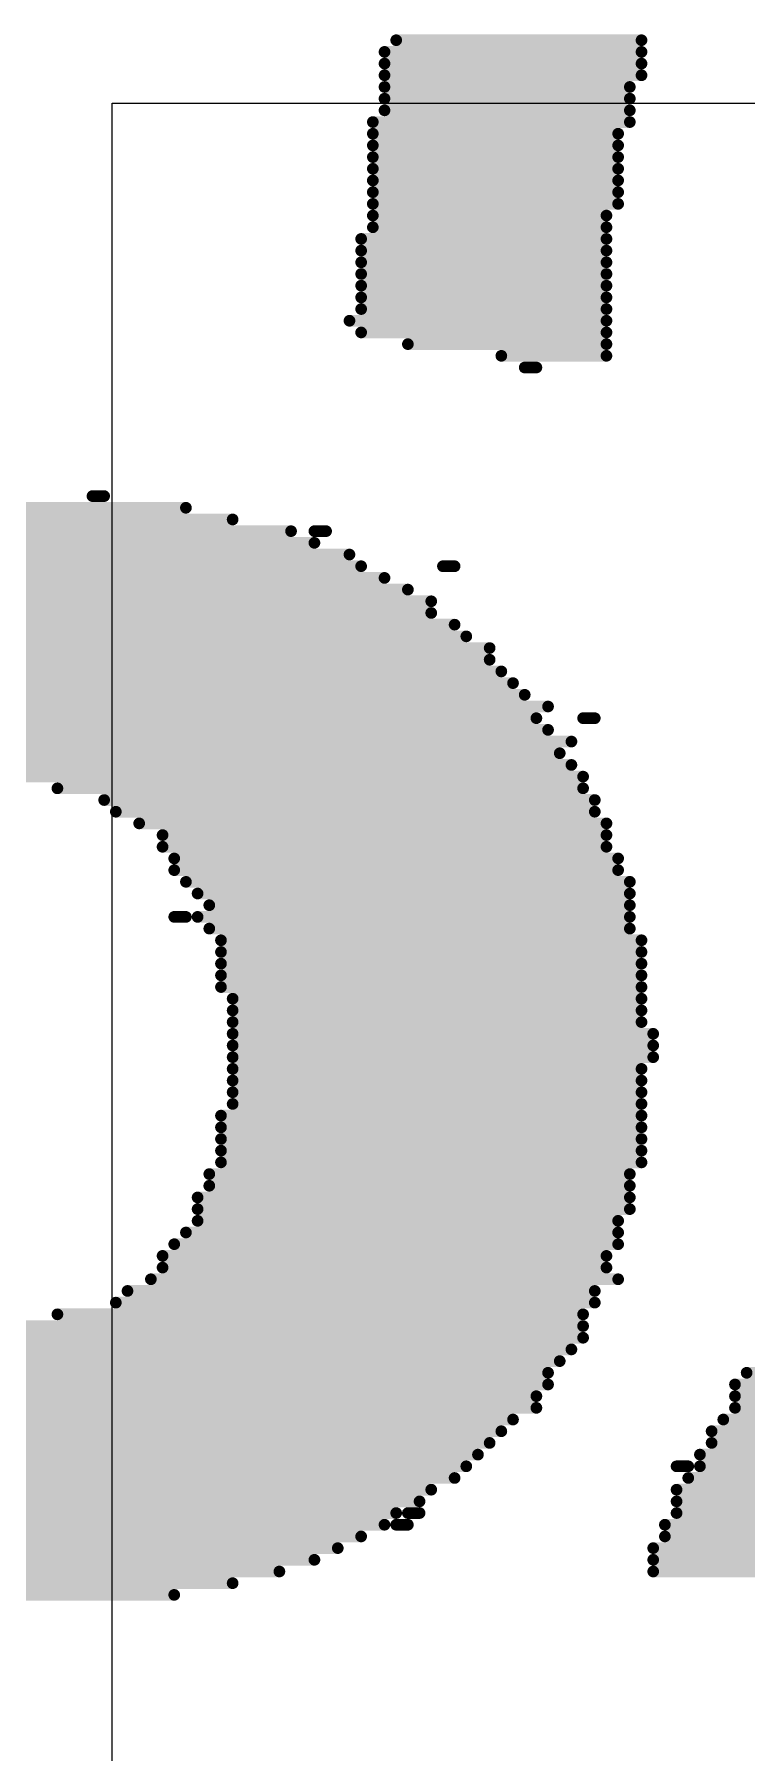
# Model space of a CAD drawing. Header units: inches. Extents: x -5 to 433, y -20 to 71.
# Drawn here: x 13.982 to 15.531, y 51.657 to 55.391 of the extents above; entities that cross this region are included whole.
import ezdxf

# ---------------------------------------------------------------- set-up
doc = ezdxf.new("R2010")
doc.units = ezdxf.units.IN
doc.layers.add('Bottom Overlay', color=54, linetype='Continuous')
doc.layers.add('Top Layer', color=1, linetype='Continuous')

msp = doc.modelspace()

# ---------------------------------------------------------------- linework, layer by layer
at = {"layer": 'Bottom Overlay'}
for points in [[(14.7688, 55.3784, 0.0254, 0.0254, 0), (15.3022, 55.3784, 0.0254, 0.0254, 0)], [(14.7434, 55.353, 0.0254, 0.0254, 0), (15.3022, 55.353, 0.0254, 0.0254, 0)], [(14.7434, 55.3276, 0.0254, 0.0254, 0), (15.3022, 55.3276, 0.0254, 0.0254, 0)], [(14.7434, 55.3022, 0.0254, 0.0254, 0), (15.3022, 55.3022, 0.0254, 0.0254, 0)], [(14.7434, 55.2768, 0.0254, 0.0254, 0), (15.2768, 55.2768, 0.0254, 0.0254, 0)], [(14.7434, 55.2514, 0.0254, 0.0254, 0), (15.2768, 55.2514, 0.0254, 0.0254, 0)], [(14.7434, 55.226, 0.0254, 0.0254, 0), (15.2768, 55.226, 0.0254, 0.0254, 0)], [(14.718, 55.2006, 0.0254, 0.0254, 0), (15.2768, 55.2006, 0.0254, 0.0254, 0)], [(14.718, 55.1752, 0.0254, 0.0254, 0), (15.2514, 55.1752, 0.0254, 0.0254, 0)], [(14.718, 55.1498, 0.0254, 0.0254, 0), (15.2514, 55.1498, 0.0254, 0.0254, 0)], [(14.718, 55.1244, 0.0254, 0.0254, 0), (15.2514, 55.1244, 0.0254, 0.0254, 0)], [(14.718, 55.099, 0.0254, 0.0254, 0), (15.2514, 55.099, 0.0254, 0.0254, 0)], [(14.718, 55.0736, 0.0254, 0.0254, 0), (15.2514, 55.0736, 0.0254, 0.0254, 0)], [(14.718, 55.0482, 0.0254, 0.0254, 0), (15.2514, 55.0482, 0.0254, 0.0254, 0)], [(14.718, 55.0228, 0.0254, 0.0254, 0), (15.2514, 55.0228, 0.0254, 0.0254, 0)], [(14.718, 54.9974, 0.0254, 0.0254, 0), (15.226, 54.9974, 0.0254, 0.0254, 0)], [(14.718, 54.972, 0.0254, 0.0254, 0), (15.226, 54.972, 0.0254, 0.0254, 0)], [(14.6926, 54.9466, 0.0254, 0.0254, 0), (15.226, 54.9466, 0.0254, 0.0254, 0)], [(14.6926, 54.9212, 0.0254, 0.0254, 0), (15.226, 54.9212, 0.0254, 0.0254, 0)], [(14.6926, 54.8958, 0.0254, 0.0254, 0), (15.226, 54.8958, 0.0254, 0.0254, 0)], [(14.6926, 54.8704, 0.0254, 0.0254, 0), (15.226, 54.8704, 0.0254, 0.0254, 0)], [(14.6926, 54.845, 0.0254, 0.0254, 0), (15.226, 54.845, 0.0254, 0.0254, 0)], [(14.6926, 54.8196, 0.0254, 0.0254, 0), (15.226, 54.8196, 0.0254, 0.0254, 0)], [(14.6672, 54.7688, 0.0254, 0.0254, 0), (15.226, 54.7688, 0.0254, 0.0254, 0)], [(14.6926, 54.7942, 0.0254, 0.0254, 0), (15.226, 54.7942, 0.0254, 0.0254, 0)], [(14.6926, 54.7434, 0.0254, 0.0254, 0), (15.226, 54.7434, 0.0254, 0.0254, 0)], [(14.7942, 54.718, 0.0254, 0.0254, 0), (15.226, 54.718, 0.0254, 0.0254, 0)], [(14.9974, 54.6926, 0.0254, 0.0254, 0), (15.226, 54.6926, 0.0254, 0.0254, 0)], [(15.0482, 54.6672, 0.0254, 0.0254, 0), (15.0736, 54.6672, 0.0254, 0.0254, 0)], [(14.1084, 54.3878, 0.0254, 0.0254, 0), (14.1338, 54.3878, 0.0254, 0.0254, 0)], [(13.6258, 54.3624, 0.0254, 0.0254, 0), (14.3116, 54.3624, 0.0254, 0.0254, 0)], [(13.5496, 54.337, 0.0254, 0.0254, 0), (14.4132, 54.337, 0.0254, 0.0254, 0)], [(13.3972, 54.2862, 0.0254, 0.0254, 0), (14.591, 54.2862, 0.0254, 0.0254, 0)], [(13.448, 54.3116, 0.0254, 0.0254, 0), (14.5402, 54.3116, 0.0254, 0.0254, 0)], [(14.591, 54.3116, 0.0254, 0.0254, 0), (14.6164, 54.3116, 0.0254, 0.0254, 0)], [(13.321, 54.2608, 0.0254, 0.0254, 0), (14.6672, 54.2608, 0.0254, 0.0254, 0)], [(13.2194, 54.21, 0.0254, 0.0254, 0), (14.7434, 54.21, 0.0254, 0.0254, 0)], [(13.2448, 54.2354, 0.0254, 0.0254, 0), (14.6926, 54.2354, 0.0254, 0.0254, 0)], [(14.8704, 54.2354, 0.0254, 0.0254, 0), (14.8958, 54.2354, 0.0254, 0.0254, 0)], [(13.194, 54.1846, 0.0254, 0.0254, 0), (14.7942, 54.1846, 0.0254, 0.0254, 0)], [(13.1178, 54.1592, 0.0254, 0.0254, 0), (14.845, 54.1592, 0.0254, 0.0254, 0)], [(13.1178, 54.1338, 0.0254, 0.0254, 0), (14.845, 54.1338, 0.0254, 0.0254, 0)], [(13.067, 54.1084, 0.0254, 0.0254, 0), (14.8958, 54.1084, 0.0254, 0.0254, 0)], [(13.0162, 54.0576, 0.0254, 0.0254, 0), (14.972, 54.0576, 0.0254, 0.0254, 0)], [(13.0416, 54.083, 0.0254, 0.0254, 0), (14.9212, 54.083, 0.0254, 0.0254, 0)], [(12.9908, 54.0322, 0.0254, 0.0254, 0), (14.972, 54.0322, 0.0254, 0.0254, 0)], [(12.94, 54.0068, 0.0254, 0.0254, 0), (14.9974, 54.0068, 0.0254, 0.0254, 0)], [(12.94, 53.9814, 0.0254, 0.0254, 0), (15.0228, 53.9814, 0.0254, 0.0254, 0)], [(12.9146, 53.956, 0.0254, 0.0254, 0), (15.0482, 53.956, 0.0254, 0.0254, 0)], [(12.8638, 53.9052, 0.0254, 0.0254, 0), (15.0736, 53.9052, 0.0254, 0.0254, 0)], [(12.8892, 53.9306, 0.0254, 0.0254, 0), (15.099, 53.9306, 0.0254, 0.0254, 0)], [(15.1752, 53.9052, 0.0254, 0.0254, 0), (15.2006, 53.9052, 0.0254, 0.0254, 0)], [(12.8384, 53.8798, 0.0254, 0.0254, 0), (15.099, 53.8798, 0.0254, 0.0254, 0)], [(12.8384, 53.8544, 0.0254, 0.0254, 0), (15.1498, 53.8544, 0.0254, 0.0254, 0)], [(12.8384, 53.829, 0.0254, 0.0254, 0), (15.1244, 53.829, 0.0254, 0.0254, 0)], [(12.813, 53.8036, 0.0254, 0.0254, 0), (15.1498, 53.8036, 0.0254, 0.0254, 0)], [(12.813, 53.7782, 0.0254, 0.0254, 0), (15.1752, 53.7782, 0.0254, 0.0254, 0)], [(14.0322, 53.7528, 0.0254, 0.0254, 0), (15.1752, 53.7528, 0.0254, 0.0254, 0)], [(14.1338, 53.7274, 0.0254, 0.0254, 0), (15.2006, 53.7274, 0.0254, 0.0254, 0)], [(14.1592, 53.702, 0.0254, 0.0254, 0), (15.2006, 53.702, 0.0254, 0.0254, 0)], [(14.21, 53.6766, 0.0254, 0.0254, 0), (15.226, 53.6766, 0.0254, 0.0254, 0)], [(14.2608, 53.6512, 0.0254, 0.0254, 0), (15.226, 53.6512, 0.0254, 0.0254, 0)], [(14.2608, 53.6258, 0.0254, 0.0254, 0), (15.226, 53.6258, 0.0254, 0.0254, 0)], [(14.2862, 53.6004, 0.0254, 0.0254, 0), (15.2514, 53.6004, 0.0254, 0.0254, 0)], [(14.2862, 53.575, 0.0254, 0.0254, 0), (15.2514, 53.575, 0.0254, 0.0254, 0)], [(14.3116, 53.5496, 0.0254, 0.0254, 0), (15.2768, 53.5496, 0.0254, 0.0254, 0)], [(14.337, 53.5242, 0.0254, 0.0254, 0), (15.2768, 53.5242, 0.0254, 0.0254, 0)], [(14.3624, 53.4988, 0.0254, 0.0254, 0), (15.2768, 53.4988, 0.0254, 0.0254, 0)], [(14.2862, 53.4734, 0.0254, 0.0254, 0), (14.3116, 53.4734, 0.0254, 0.0254, 0)], [(14.337, 53.4734, 0.0254, 0.0254, 0), (15.2768, 53.4734, 0.0254, 0.0254, 0)], [(14.3624, 53.448, 0.0254, 0.0254, 0), (15.2768, 53.448, 0.0254, 0.0254, 0)], [(14.3878, 53.4226, 0.0254, 0.0254, 0), (15.3022, 53.4226, 0.0254, 0.0254, 0)], [(14.3878, 53.3972, 0.0254, 0.0254, 0), (15.3022, 53.3972, 0.0254, 0.0254, 0)], [(14.3878, 53.3718, 0.0254, 0.0254, 0), (15.3022, 53.3718, 0.0254, 0.0254, 0)], [(14.3878, 53.3464, 0.0254, 0.0254, 0), (15.3022, 53.3464, 0.0254, 0.0254, 0)], [(14.3878, 53.321, 0.0254, 0.0254, 0), (15.3022, 53.321, 0.0254, 0.0254, 0)], [(14.4132, 53.2956, 0.0254, 0.0254, 0), (15.3022, 53.2956, 0.0254, 0.0254, 0)], [(14.4132, 53.2702, 0.0254, 0.0254, 0), (15.3022, 53.2702, 0.0254, 0.0254, 0)], [(14.4132, 53.2448, 0.0254, 0.0254, 0), (15.3022, 53.2448, 0.0254, 0.0254, 0)], [(14.4132, 53.2194, 0.0254, 0.0254, 0), (15.3276, 53.2194, 0.0254, 0.0254, 0)], [(14.4132, 53.194, 0.0254, 0.0254, 0), (15.3276, 53.194, 0.0254, 0.0254, 0)], [(14.4132, 53.1686, 0.0254, 0.0254, 0), (15.3276, 53.1686, 0.0254, 0.0254, 0)], [(14.4132, 53.1432, 0.0254, 0.0254, 0), (15.3022, 53.1432, 0.0254, 0.0254, 0)], [(14.4132, 53.1178, 0.0254, 0.0254, 0), (15.3022, 53.1178, 0.0254, 0.0254, 0)], [(14.4132, 53.0924, 0.0254, 0.0254, 0), (15.3022, 53.0924, 0.0254, 0.0254, 0)], [(14.4132, 53.067, 0.0254, 0.0254, 0), (15.3022, 53.067, 0.0254, 0.0254, 0)], [(14.3878, 53.0416, 0.0254, 0.0254, 0), (15.3022, 53.0416, 0.0254, 0.0254, 0)], [(14.3878, 53.0162, 0.0254, 0.0254, 0), (15.3022, 53.0162, 0.0254, 0.0254, 0)], [(14.3878, 52.9908, 0.0254, 0.0254, 0), (15.3022, 52.9908, 0.0254, 0.0254, 0)], [(14.3878, 52.9654, 0.0254, 0.0254, 0), (15.3022, 52.9654, 0.0254, 0.0254, 0)], [(14.3878, 52.94, 0.0254, 0.0254, 0), (15.3022, 52.94, 0.0254, 0.0254, 0)], [(14.3624, 52.9146, 0.0254, 0.0254, 0), (15.2768, 52.9146, 0.0254, 0.0254, 0)], [(14.337, 52.8638, 0.0254, 0.0254, 0), (15.2768, 52.8638, 0.0254, 0.0254, 0)], [(14.3624, 52.8892, 0.0254, 0.0254, 0), (15.2768, 52.8892, 0.0254, 0.0254, 0)], [(14.337, 52.8384, 0.0254, 0.0254, 0), (15.2768, 52.8384, 0.0254, 0.0254, 0)], [(14.3116, 52.7876, 0.0254, 0.0254, 0), (15.2514, 52.7876, 0.0254, 0.0254, 0)], [(14.337, 52.813, 0.0254, 0.0254, 0), (15.2514, 52.813, 0.0254, 0.0254, 0)], [(14.2862, 52.7622, 0.0254, 0.0254, 0), (15.2514, 52.7622, 0.0254, 0.0254, 0)], [(14.2608, 52.7368, 0.0254, 0.0254, 0), (15.226, 52.7368, 0.0254, 0.0254, 0)], [(14.2608, 52.7114, 0.0254, 0.0254, 0), (15.226, 52.7114, 0.0254, 0.0254, 0)], [(14.2354, 52.686, 0.0254, 0.0254, 0), (15.2514, 52.686, 0.0254, 0.0254, 0)], [(14.1592, 52.6352, 0.0254, 0.0254, 0), (15.2006, 52.6352, 0.0254, 0.0254, 0)], [(14.1846, 52.6606, 0.0254, 0.0254, 0), (15.2006, 52.6606, 0.0254, 0.0254, 0)], [(14.0322, 52.6098, 0.0254, 0.0254, 0), (15.1752, 52.6098, 0.0254, 0.0254, 0)], [(12.813, 52.5844, 0.0254, 0.0254, 0), (15.1752, 52.5844, 0.0254, 0.0254, 0)], [(12.813, 52.559, 0.0254, 0.0254, 0), (15.1752, 52.559, 0.0254, 0.0254, 0)], [(12.8384, 52.5336, 0.0254, 0.0254, 0), (15.1498, 52.5336, 0.0254, 0.0254, 0)], [(12.8638, 52.5082, 0.0254, 0.0254, 0), (15.1244, 52.5082, 0.0254, 0.0254, 0)], [(12.8638, 52.4828, 0.0254, 0.0254, 0), (15.099, 52.4828, 0.0254, 0.0254, 0)], [(12.8638, 52.4574, 0.0254, 0.0254, 0), (15.099, 52.4574, 0.0254, 0.0254, 0)], [(15.5054, 52.4574, 0.0254, 0.0254, 0), (16.6738, 52.4574, 0.0254, 0.0254, 0)], [(15.5308, 52.4828, 0.0254, 0.0254, 0), (16.6738, 52.4828, 0.0254, 0.0254, 0)], [(12.9146, 52.432, 0.0254, 0.0254, 0), (15.0736, 52.432, 0.0254, 0.0254, 0)], [(15.5054, 52.432, 0.0254, 0.0254, 0), (16.6484, 52.432, 0.0254, 0.0254, 0)], [(12.9146, 52.4066, 0.0254, 0.0254, 0), (15.0736, 52.4066, 0.0254, 0.0254, 0)], [(12.94, 52.3812, 0.0254, 0.0254, 0), (15.0228, 52.3812, 0.0254, 0.0254, 0)], [(15.48, 52.3812, 0.0254, 0.0254, 0), (16.623, 52.3812, 0.0254, 0.0254, 0)], [(15.5054, 52.4066, 0.0254, 0.0254, 0), (16.6484, 52.4066, 0.0254, 0.0254, 0)], [(12.9654, 52.3558, 0.0254, 0.0254, 0), (14.9974, 52.3558, 0.0254, 0.0254, 0)], [(15.4546, 52.3558, 0.0254, 0.0254, 0), (16.623, 52.3558, 0.0254, 0.0254, 0)], [(13.0162, 52.3304, 0.0254, 0.0254, 0), (14.972, 52.3304, 0.0254, 0.0254, 0)], [(13.0416, 52.305, 0.0254, 0.0254, 0), (14.9466, 52.305, 0.0254, 0.0254, 0)], [(15.4292, 52.305, 0.0254, 0.0254, 0), (16.5976, 52.305, 0.0254, 0.0254, 0)], [(15.4546, 52.3304, 0.0254, 0.0254, 0), (16.5976, 52.3304, 0.0254, 0.0254, 0)], [(13.067, 52.2796, 0.0254, 0.0254, 0), (14.9212, 52.2796, 0.0254, 0.0254, 0)], [(15.3784, 52.2796, 0.0254, 0.0254, 0), (15.4038, 52.2796, 0.0254, 0.0254, 0)], [(15.4292, 52.2796, 0.0254, 0.0254, 0), (16.5722, 52.2796, 0.0254, 0.0254, 0)], [(13.0924, 52.2542, 0.0254, 0.0254, 0), (14.8958, 52.2542, 0.0254, 0.0254, 0)], [(13.1178, 52.2288, 0.0254, 0.0254, 0), (14.845, 52.2288, 0.0254, 0.0254, 0)], [(15.3784, 52.2288, 0.0254, 0.0254, 0), (16.5722, 52.2288, 0.0254, 0.0254, 0)], [(15.4038, 52.2542, 0.0254, 0.0254, 0), (16.5468, 52.2542, 0.0254, 0.0254, 0)], [(13.1432, 52.2034, 0.0254, 0.0254, 0), (14.8196, 52.2034, 0.0254, 0.0254, 0)], [(15.3784, 52.2034, 0.0254, 0.0254, 0), (16.5214, 52.2034, 0.0254, 0.0254, 0)], [(13.194, 52.178, 0.0254, 0.0254, 0), (14.7688, 52.178, 0.0254, 0.0254, 0)], [(13.2448, 52.1526, 0.0254, 0.0254, 0), (14.7434, 52.1526, 0.0254, 0.0254, 0)], [(14.7688, 52.1526, 0.0254, 0.0254, 0), (14.7942, 52.1526, 0.0254, 0.0254, 0)], [(14.7942, 52.178, 0.0254, 0.0254, 0), (14.8196, 52.178, 0.0254, 0.0254, 0)], [(15.353, 52.1526, 0.0254, 0.0254, 0), (16.496, 52.1526, 0.0254, 0.0254, 0)], [(15.3784, 52.178, 0.0254, 0.0254, 0), (16.5214, 52.178, 0.0254, 0.0254, 0)], [(13.2956, 52.1272, 0.0254, 0.0254, 0), (14.6926, 52.1272, 0.0254, 0.0254, 0)], [(15.353, 52.1272, 0.0254, 0.0254, 0), (16.5214, 52.1272, 0.0254, 0.0254, 0)], [(13.3464, 52.1018, 0.0254, 0.0254, 0), (14.6418, 52.1018, 0.0254, 0.0254, 0)], [(13.3972, 52.0764, 0.0254, 0.0254, 0), (14.591, 52.0764, 0.0254, 0.0254, 0)], [(15.3276, 52.1018, 0.0254, 0.0254, 0), (16.4706, 52.1018, 0.0254, 0.0254, 0)], [(15.3276, 52.0764, 0.0254, 0.0254, 0), (16.4706, 52.0764, 0.0254, 0.0254, 0)], [(13.4734, 52.051, 0.0254, 0.0254, 0), (14.5148, 52.051, 0.0254, 0.0254, 0)], [(15.3276, 52.051, 0.0254, 0.0254, 0), (16.4452, 52.051, 0.0254, 0.0254, 0)], [(13.5496, 52.0256, 0.0254, 0.0254, 0), (14.4132, 52.0256, 0.0254, 0.0254, 0)], [(13.6766, 52.0002, 0.0254, 0.0254, 0), (14.2862, 52.0002, 0.0254, 0.0254, 0)]]:
    msp.add_lwpolyline(points, format="xyseb", dxfattribs=at)
for points in [[(14.7625, 55.3784, 0.0127, 0.0127, 1), (14.7752, 55.3784, 0.0127, 0.0127, 1)], [(15.2959, 55.3784, 0.0127, 0.0127, 1), (15.3086, 55.3784, 0.0127, 0.0127, 1)], [(14.7371, 55.353, 0.0127, 0.0127, 1), (14.7498, 55.353, 0.0127, 0.0127, 1)], [(14.7371, 55.3276, 0.0127, 0.0127, 1), (14.7498, 55.3276, 0.0127, 0.0127, 1)], [(15.2959, 55.353, 0.0127, 0.0127, 1), (15.3086, 55.353, 0.0127, 0.0127, 1)], [(15.2959, 55.3276, 0.0127, 0.0127, 1), (15.3086, 55.3276, 0.0127, 0.0127, 1)], [(14.7371, 55.3022, 0.0127, 0.0127, 1), (14.7498, 55.3022, 0.0127, 0.0127, 1)], [(15.2959, 55.3022, 0.0127, 0.0127, 1), (15.3086, 55.3022, 0.0127, 0.0127, 1)], [(14.7371, 55.2768, 0.0127, 0.0127, 1), (14.7498, 55.2768, 0.0127, 0.0127, 1)], [(14.7371, 55.2514, 0.0127, 0.0127, 1), (14.7498, 55.2514, 0.0127, 0.0127, 1)], [(15.2705, 55.2768, 0.0127, 0.0127, 1), (15.2832, 55.2768, 0.0127, 0.0127, 1)], [(15.2705, 55.2514, 0.0127, 0.0127, 1), (15.2832, 55.2514, 0.0127, 0.0127, 1)], [(14.7371, 55.226, 0.0127, 0.0127, 1), (14.7498, 55.226, 0.0127, 0.0127, 1)], [(15.2705, 55.226, 0.0127, 0.0127, 1), (15.2832, 55.226, 0.0127, 0.0127, 1)], [(14.7117, 55.2006, 0.0127, 0.0127, 1), (14.7244, 55.2006, 0.0127, 0.0127, 1)], [(14.7117, 55.1752, 0.0127, 0.0127, 1), (14.7244, 55.1752, 0.0127, 0.0127, 1)], [(15.2451, 55.1752, 0.0127, 0.0127, 1), (15.2578, 55.1752, 0.0127, 0.0127, 1)], [(15.2705, 55.2006, 0.0127, 0.0127, 1), (15.2832, 55.2006, 0.0127, 0.0127, 1)], [(14.7117, 55.1498, 0.0127, 0.0127, 1), (14.7244, 55.1498, 0.0127, 0.0127, 1)], [(15.2451, 55.1498, 0.0127, 0.0127, 1), (15.2578, 55.1498, 0.0127, 0.0127, 1)], [(14.7117, 55.1244, 0.0127, 0.0127, 1), (14.7244, 55.1244, 0.0127, 0.0127, 1)], [(14.7117, 55.099, 0.0127, 0.0127, 1), (14.7244, 55.099, 0.0127, 0.0127, 1)], [(15.2451, 55.1244, 0.0127, 0.0127, 1), (15.2578, 55.1244, 0.0127, 0.0127, 1)], [(15.2451, 55.099, 0.0127, 0.0127, 1), (15.2578, 55.099, 0.0127, 0.0127, 1)], [(14.7117, 55.0736, 0.0127, 0.0127, 1), (14.7244, 55.0736, 0.0127, 0.0127, 1)], [(15.2451, 55.0736, 0.0127, 0.0127, 1), (15.2578, 55.0736, 0.0127, 0.0127, 1)], [(14.7117, 55.0482, 0.0127, 0.0127, 1), (14.7244, 55.0482, 0.0127, 0.0127, 1)], [(14.7117, 55.0228, 0.0127, 0.0127, 1), (14.7244, 55.0228, 0.0127, 0.0127, 1)], [(15.2451, 55.0482, 0.0127, 0.0127, 1), (15.2578, 55.0482, 0.0127, 0.0127, 1)], [(15.2451, 55.0228, 0.0127, 0.0127, 1), (15.2578, 55.0228, 0.0127, 0.0127, 1)], [(14.7117, 54.9974, 0.0127, 0.0127, 1), (14.7244, 54.9974, 0.0127, 0.0127, 1)], [(15.2197, 54.9974, 0.0127, 0.0127, 1), (15.2324, 54.9974, 0.0127, 0.0127, 1)], [(14.7117, 54.972, 0.0127, 0.0127, 1), (14.7244, 54.972, 0.0127, 0.0127, 1)], [(15.2197, 54.972, 0.0127, 0.0127, 1), (15.2324, 54.972, 0.0127, 0.0127, 1)], [(14.6863, 54.9466, 0.0127, 0.0127, 1), (14.699, 54.9466, 0.0127, 0.0127, 1)], [(14.6863, 54.9212, 0.0127, 0.0127, 1), (14.699, 54.9212, 0.0127, 0.0127, 1)], [(15.2197, 54.9466, 0.0127, 0.0127, 1), (15.2324, 54.9466, 0.0127, 0.0127, 1)], [(15.2197, 54.9212, 0.0127, 0.0127, 1), (15.2324, 54.9212, 0.0127, 0.0127, 1)], [(14.6863, 54.8958, 0.0127, 0.0127, 1), (14.699, 54.8958, 0.0127, 0.0127, 1)], [(15.2197, 54.8958, 0.0127, 0.0127, 1), (15.2324, 54.8958, 0.0127, 0.0127, 1)], [(14.6863, 54.8704, 0.0127, 0.0127, 1), (14.699, 54.8704, 0.0127, 0.0127, 1)], [(14.6863, 54.845, 0.0127, 0.0127, 1), (14.699, 54.845, 0.0127, 0.0127, 1)], [(15.2197, 54.8704, 0.0127, 0.0127, 1), (15.2324, 54.8704, 0.0127, 0.0127, 1)], [(15.2197, 54.845, 0.0127, 0.0127, 1), (15.2324, 54.845, 0.0127, 0.0127, 1)], [(14.6863, 54.8196, 0.0127, 0.0127, 1), (14.699, 54.8196, 0.0127, 0.0127, 1)], [(15.2197, 54.8196, 0.0127, 0.0127, 1), (15.2324, 54.8196, 0.0127, 0.0127, 1)], [(14.6609, 54.7688, 0.0127, 0.0127, 1), (14.6736, 54.7688, 0.0127, 0.0127, 1)], [(14.6863, 54.7942, 0.0127, 0.0127, 1), (14.699, 54.7942, 0.0127, 0.0127, 1)], [(15.2197, 54.7942, 0.0127, 0.0127, 1), (15.2324, 54.7942, 0.0127, 0.0127, 1)], [(15.2197, 54.7688, 0.0127, 0.0127, 1), (15.2324, 54.7688, 0.0127, 0.0127, 1)], [(14.6863, 54.7434, 0.0127, 0.0127, 1), (14.699, 54.7434, 0.0127, 0.0127, 1)], [(15.2197, 54.7434, 0.0127, 0.0127, 1), (15.2324, 54.7434, 0.0127, 0.0127, 1)], [(14.7879, 54.718, 0.0127, 0.0127, 1), (14.8006, 54.718, 0.0127, 0.0127, 1)], [(14.9911, 54.6926, 0.0127, 0.0127, 1), (15.0038, 54.6926, 0.0127, 0.0127, 1)], [(15.2197, 54.718, 0.0127, 0.0127, 1), (15.2324, 54.718, 0.0127, 0.0127, 1)], [(15.2197, 54.6926, 0.0127, 0.0127, 1), (15.2324, 54.6926, 0.0127, 0.0127, 1)], [(15.0419, 54.6672, 0.0127, 0.0127, 1), (15.0546, 54.6672, 0.0127, 0.0127, 1)], [(15.0673, 54.6672, 0.0127, 0.0127, 1), (15.08, 54.6672, 0.0127, 0.0127, 1)], [(14.1021, 54.3878, 0.0127, 0.0127, 1), (14.1148, 54.3878, 0.0127, 0.0127, 1)], [(14.1275, 54.3878, 0.0127, 0.0127, 1), (14.1402, 54.3878, 0.0127, 0.0127, 1)], [(14.3053, 54.3624, 0.0127, 0.0127, 1), (14.318, 54.3624, 0.0127, 0.0127, 1)], [(14.4069, 54.337, 0.0127, 0.0127, 1), (14.4196, 54.337, 0.0127, 0.0127, 1)], [(14.5339, 54.3116, 0.0127, 0.0127, 1), (14.5466, 54.3116, 0.0127, 0.0127, 1)], [(14.5847, 54.3116, 0.0127, 0.0127, 1), (14.5974, 54.3116, 0.0127, 0.0127, 1)], [(14.5847, 54.2862, 0.0127, 0.0127, 1), (14.5974, 54.2862, 0.0127, 0.0127, 1)], [(14.6101, 54.3116, 0.0127, 0.0127, 1), (14.6228, 54.3116, 0.0127, 0.0127, 1)], [(14.6609, 54.2608, 0.0127, 0.0127, 1), (14.6736, 54.2608, 0.0127, 0.0127, 1)], [(14.6863, 54.2354, 0.0127, 0.0127, 1), (14.699, 54.2354, 0.0127, 0.0127, 1)], [(14.7371, 54.21, 0.0127, 0.0127, 1), (14.7498, 54.21, 0.0127, 0.0127, 1)], [(14.8641, 54.2354, 0.0127, 0.0127, 1), (14.8768, 54.2354, 0.0127, 0.0127, 1)], [(14.8895, 54.2354, 0.0127, 0.0127, 1), (14.9022, 54.2354, 0.0127, 0.0127, 1)], [(14.7879, 54.1846, 0.0127, 0.0127, 1), (14.8006, 54.1846, 0.0127, 0.0127, 1)], [(14.8387, 54.1592, 0.0127, 0.0127, 1), (14.8514, 54.1592, 0.0127, 0.0127, 1)], [(14.8387, 54.1338, 0.0127, 0.0127, 1), (14.8514, 54.1338, 0.0127, 0.0127, 1)], [(14.8895, 54.1084, 0.0127, 0.0127, 1), (14.9022, 54.1084, 0.0127, 0.0127, 1)], [(14.9149, 54.083, 0.0127, 0.0127, 1), (14.9276, 54.083, 0.0127, 0.0127, 1)], [(14.9657, 54.0576, 0.0127, 0.0127, 1), (14.9784, 54.0576, 0.0127, 0.0127, 1)], [(14.9657, 54.0322, 0.0127, 0.0127, 1), (14.9784, 54.0322, 0.0127, 0.0127, 1)], [(14.9911, 54.0068, 0.0127, 0.0127, 1), (15.0038, 54.0068, 0.0127, 0.0127, 1)], [(15.0165, 53.9814, 0.0127, 0.0127, 1), (15.0292, 53.9814, 0.0127, 0.0127, 1)], [(15.0419, 53.956, 0.0127, 0.0127, 1), (15.0546, 53.956, 0.0127, 0.0127, 1)], [(15.0673, 53.9052, 0.0127, 0.0127, 1), (15.08, 53.9052, 0.0127, 0.0127, 1)], [(15.0927, 53.9306, 0.0127, 0.0127, 1), (15.1054, 53.9306, 0.0127, 0.0127, 1)], [(15.1689, 53.9052, 0.0127, 0.0127, 1), (15.1816, 53.9052, 0.0127, 0.0127, 1)], [(15.1943, 53.9052, 0.0127, 0.0127, 1), (15.207, 53.9052, 0.0127, 0.0127, 1)], [(15.0927, 53.8798, 0.0127, 0.0127, 1), (15.1054, 53.8798, 0.0127, 0.0127, 1)], [(15.1181, 53.829, 0.0127, 0.0127, 1), (15.1308, 53.829, 0.0127, 0.0127, 1)], [(15.1435, 53.8544, 0.0127, 0.0127, 1), (15.1562, 53.8544, 0.0127, 0.0127, 1)], [(15.1435, 53.8036, 0.0127, 0.0127, 1), (15.1562, 53.8036, 0.0127, 0.0127, 1)], [(14.0259, 53.7528, 0.0127, 0.0127, 1), (14.0386, 53.7528, 0.0127, 0.0127, 1)], [(15.1689, 53.7782, 0.0127, 0.0127, 1), (15.1816, 53.7782, 0.0127, 0.0127, 1)], [(15.1689, 53.7528, 0.0127, 0.0127, 1), (15.1816, 53.7528, 0.0127, 0.0127, 1)], [(14.1275, 53.7274, 0.0127, 0.0127, 1), (14.1402, 53.7274, 0.0127, 0.0127, 1)], [(15.1943, 53.7274, 0.0127, 0.0127, 1), (15.207, 53.7274, 0.0127, 0.0127, 1)], [(14.1529, 53.702, 0.0127, 0.0127, 1), (14.1656, 53.702, 0.0127, 0.0127, 1)], [(15.1943, 53.702, 0.0127, 0.0127, 1), (15.207, 53.702, 0.0127, 0.0127, 1)], [(14.2037, 53.6766, 0.0127, 0.0127, 1), (14.2164, 53.6766, 0.0127, 0.0127, 1)], [(14.2545, 53.6512, 0.0127, 0.0127, 1), (14.2672, 53.6512, 0.0127, 0.0127, 1)], [(15.2197, 53.6766, 0.0127, 0.0127, 1), (15.2324, 53.6766, 0.0127, 0.0127, 1)], [(15.2197, 53.6512, 0.0127, 0.0127, 1), (15.2324, 53.6512, 0.0127, 0.0127, 1)], [(14.2545, 53.6258, 0.0127, 0.0127, 1), (14.2672, 53.6258, 0.0127, 0.0127, 1)], [(15.2197, 53.6258, 0.0127, 0.0127, 1), (15.2324, 53.6258, 0.0127, 0.0127, 1)], [(14.2799, 53.6004, 0.0127, 0.0127, 1), (14.2926, 53.6004, 0.0127, 0.0127, 1)], [(14.2799, 53.575, 0.0127, 0.0127, 1), (14.2926, 53.575, 0.0127, 0.0127, 1)], [(15.2451, 53.6004, 0.0127, 0.0127, 1), (15.2578, 53.6004, 0.0127, 0.0127, 1)], [(15.2451, 53.575, 0.0127, 0.0127, 1), (15.2578, 53.575, 0.0127, 0.0127, 1)], [(14.3053, 53.5496, 0.0127, 0.0127, 1), (14.318, 53.5496, 0.0127, 0.0127, 1)], [(15.2705, 53.5496, 0.0127, 0.0127, 1), (15.2832, 53.5496, 0.0127, 0.0127, 1)], [(14.3307, 53.5242, 0.0127, 0.0127, 1), (14.3434, 53.5242, 0.0127, 0.0127, 1)], [(14.3561, 53.4988, 0.0127, 0.0127, 1), (14.3688, 53.4988, 0.0127, 0.0127, 1)], [(15.2705, 53.5242, 0.0127, 0.0127, 1), (15.2832, 53.5242, 0.0127, 0.0127, 1)], [(15.2705, 53.4988, 0.0127, 0.0127, 1), (15.2832, 53.4988, 0.0127, 0.0127, 1)], [(14.2799, 53.4734, 0.0127, 0.0127, 1), (14.2926, 53.4734, 0.0127, 0.0127, 1)], [(14.3053, 53.4734, 0.0127, 0.0127, 1), (14.318, 53.4734, 0.0127, 0.0127, 1)], [(14.3307, 53.4734, 0.0127, 0.0127, 1), (14.3434, 53.4734, 0.0127, 0.0127, 1)], [(15.2705, 53.4734, 0.0127, 0.0127, 1), (15.2832, 53.4734, 0.0127, 0.0127, 1)], [(14.3561, 53.448, 0.0127, 0.0127, 1), (14.3688, 53.448, 0.0127, 0.0127, 1)], [(14.3815, 53.4226, 0.0127, 0.0127, 1), (14.3942, 53.4226, 0.0127, 0.0127, 1)], [(15.2705, 53.448, 0.0127, 0.0127, 1), (15.2832, 53.448, 0.0127, 0.0127, 1)], [(15.2959, 53.4226, 0.0127, 0.0127, 1), (15.3086, 53.4226, 0.0127, 0.0127, 1)], [(14.3815, 53.3972, 0.0127, 0.0127, 1), (14.3942, 53.3972, 0.0127, 0.0127, 1)], [(15.2959, 53.3972, 0.0127, 0.0127, 1), (15.3086, 53.3972, 0.0127, 0.0127, 1)], [(14.3815, 53.3718, 0.0127, 0.0127, 1), (14.3942, 53.3718, 0.0127, 0.0127, 1)], [(14.3815, 53.3464, 0.0127, 0.0127, 1), (14.3942, 53.3464, 0.0127, 0.0127, 1)], [(15.2959, 53.3718, 0.0127, 0.0127, 1), (15.3086, 53.3718, 0.0127, 0.0127, 1)], [(15.2959, 53.3464, 0.0127, 0.0127, 1), (15.3086, 53.3464, 0.0127, 0.0127, 1)], [(14.3815, 53.321, 0.0127, 0.0127, 1), (14.3942, 53.321, 0.0127, 0.0127, 1)], [(15.2959, 53.321, 0.0127, 0.0127, 1), (15.3086, 53.321, 0.0127, 0.0127, 1)], [(14.4069, 53.2956, 0.0127, 0.0127, 1), (14.4196, 53.2956, 0.0127, 0.0127, 1)], [(14.4069, 53.2702, 0.0127, 0.0127, 1), (14.4196, 53.2702, 0.0127, 0.0127, 1)], [(15.2959, 53.2956, 0.0127, 0.0127, 1), (15.3086, 53.2956, 0.0127, 0.0127, 1)], [(15.2959, 53.2702, 0.0127, 0.0127, 1), (15.3086, 53.2702, 0.0127, 0.0127, 1)], [(14.4069, 53.2448, 0.0127, 0.0127, 1), (14.4196, 53.2448, 0.0127, 0.0127, 1)], [(15.2959, 53.2448, 0.0127, 0.0127, 1), (15.3086, 53.2448, 0.0127, 0.0127, 1)], [(14.4069, 53.2194, 0.0127, 0.0127, 1), (14.4196, 53.2194, 0.0127, 0.0127, 1)], [(14.4069, 53.194, 0.0127, 0.0127, 1), (14.4196, 53.194, 0.0127, 0.0127, 1)], [(15.3213, 53.2194, 0.0127, 0.0127, 1), (15.334, 53.2194, 0.0127, 0.0127, 1)], [(15.3213, 53.194, 0.0127, 0.0127, 1), (15.334, 53.194, 0.0127, 0.0127, 1)], [(14.4069, 53.1686, 0.0127, 0.0127, 1), (14.4196, 53.1686, 0.0127, 0.0127, 1)], [(15.3213, 53.1686, 0.0127, 0.0127, 1), (15.334, 53.1686, 0.0127, 0.0127, 1)], [(14.4069, 53.1432, 0.0127, 0.0127, 1), (14.4196, 53.1432, 0.0127, 0.0127, 1)], [(14.4069, 53.1178, 0.0127, 0.0127, 1), (14.4196, 53.1178, 0.0127, 0.0127, 1)], [(15.2959, 53.1432, 0.0127, 0.0127, 1), (15.3086, 53.1432, 0.0127, 0.0127, 1)], [(15.2959, 53.1178, 0.0127, 0.0127, 1), (15.3086, 53.1178, 0.0127, 0.0127, 1)], [(14.4069, 53.0924, 0.0127, 0.0127, 1), (14.4196, 53.0924, 0.0127, 0.0127, 1)], [(15.2959, 53.0924, 0.0127, 0.0127, 1), (15.3086, 53.0924, 0.0127, 0.0127, 1)], [(14.4069, 53.067, 0.0127, 0.0127, 1), (14.4196, 53.067, 0.0127, 0.0127, 1)], [(15.2959, 53.067, 0.0127, 0.0127, 1), (15.3086, 53.067, 0.0127, 0.0127, 1)], [(14.3815, 53.0416, 0.0127, 0.0127, 1), (14.3942, 53.0416, 0.0127, 0.0127, 1)], [(14.3815, 53.0162, 0.0127, 0.0127, 1), (14.3942, 53.0162, 0.0127, 0.0127, 1)], [(15.2959, 53.0416, 0.0127, 0.0127, 1), (15.3086, 53.0416, 0.0127, 0.0127, 1)], [(15.2959, 53.0162, 0.0127, 0.0127, 1), (15.3086, 53.0162, 0.0127, 0.0127, 1)], [(14.3815, 52.9908, 0.0127, 0.0127, 1), (14.3942, 52.9908, 0.0127, 0.0127, 1)], [(15.2959, 52.9908, 0.0127, 0.0127, 1), (15.3086, 52.9908, 0.0127, 0.0127, 1)], [(14.3815, 52.9654, 0.0127, 0.0127, 1), (14.3942, 52.9654, 0.0127, 0.0127, 1)], [(14.3815, 52.94, 0.0127, 0.0127, 1), (14.3942, 52.94, 0.0127, 0.0127, 1)], [(15.2959, 52.9654, 0.0127, 0.0127, 1), (15.3086, 52.9654, 0.0127, 0.0127, 1)], [(15.2959, 52.94, 0.0127, 0.0127, 1), (15.3086, 52.94, 0.0127, 0.0127, 1)], [(14.3561, 52.9146, 0.0127, 0.0127, 1), (14.3688, 52.9146, 0.0127, 0.0127, 1)], [(15.2705, 52.9146, 0.0127, 0.0127, 1), (15.2832, 52.9146, 0.0127, 0.0127, 1)], [(14.3307, 52.8638, 0.0127, 0.0127, 1), (14.3434, 52.8638, 0.0127, 0.0127, 1)], [(14.3561, 52.8892, 0.0127, 0.0127, 1), (14.3688, 52.8892, 0.0127, 0.0127, 1)], [(15.2705, 52.8892, 0.0127, 0.0127, 1), (15.2832, 52.8892, 0.0127, 0.0127, 1)], [(15.2705, 52.8638, 0.0127, 0.0127, 1), (15.2832, 52.8638, 0.0127, 0.0127, 1)], [(14.3307, 52.8384, 0.0127, 0.0127, 1), (14.3434, 52.8384, 0.0127, 0.0127, 1)], [(15.2705, 52.8384, 0.0127, 0.0127, 1), (15.2832, 52.8384, 0.0127, 0.0127, 1)], [(14.3053, 52.7876, 0.0127, 0.0127, 1), (14.318, 52.7876, 0.0127, 0.0127, 1)], [(14.3307, 52.813, 0.0127, 0.0127, 1), (14.3434, 52.813, 0.0127, 0.0127, 1)], [(15.2451, 52.813, 0.0127, 0.0127, 1), (15.2578, 52.813, 0.0127, 0.0127, 1)], [(15.2451, 52.7876, 0.0127, 0.0127, 1), (15.2578, 52.7876, 0.0127, 0.0127, 1)], [(14.2799, 52.7622, 0.0127, 0.0127, 1), (14.2926, 52.7622, 0.0127, 0.0127, 1)], [(15.2451, 52.7622, 0.0127, 0.0127, 1), (15.2578, 52.7622, 0.0127, 0.0127, 1)], [(14.2545, 52.7368, 0.0127, 0.0127, 1), (14.2672, 52.7368, 0.0127, 0.0127, 1)], [(14.2545, 52.7114, 0.0127, 0.0127, 1), (14.2672, 52.7114, 0.0127, 0.0127, 1)], [(15.2197, 52.7368, 0.0127, 0.0127, 1), (15.2324, 52.7368, 0.0127, 0.0127, 1)], [(15.2197, 52.7114, 0.0127, 0.0127, 1), (15.2324, 52.7114, 0.0127, 0.0127, 1)], [(14.2291, 52.686, 0.0127, 0.0127, 1), (14.2418, 52.686, 0.0127, 0.0127, 1)], [(15.2451, 52.686, 0.0127, 0.0127, 1), (15.2578, 52.686, 0.0127, 0.0127, 1)], [(14.1529, 52.6352, 0.0127, 0.0127, 1), (14.1656, 52.6352, 0.0127, 0.0127, 1)], [(14.1783, 52.6606, 0.0127, 0.0127, 1), (14.191, 52.6606, 0.0127, 0.0127, 1)], [(15.1943, 52.6606, 0.0127, 0.0127, 1), (15.207, 52.6606, 0.0127, 0.0127, 1)], [(15.1943, 52.6352, 0.0127, 0.0127, 1), (15.207, 52.6352, 0.0127, 0.0127, 1)], [(14.0259, 52.6098, 0.0127, 0.0127, 1), (14.0386, 52.6098, 0.0127, 0.0127, 1)], [(15.1689, 52.6098, 0.0127, 0.0127, 1), (15.1816, 52.6098, 0.0127, 0.0127, 1)], [(15.1689, 52.5844, 0.0127, 0.0127, 1), (15.1816, 52.5844, 0.0127, 0.0127, 1)], [(15.1689, 52.559, 0.0127, 0.0127, 1), (15.1816, 52.559, 0.0127, 0.0127, 1)], [(15.1435, 52.5336, 0.0127, 0.0127, 1), (15.1562, 52.5336, 0.0127, 0.0127, 1)], [(15.1181, 52.5082, 0.0127, 0.0127, 1), (15.1308, 52.5082, 0.0127, 0.0127, 1)], [(15.0927, 52.4828, 0.0127, 0.0127, 1), (15.1054, 52.4828, 0.0127, 0.0127, 1)], [(15.0927, 52.4574, 0.0127, 0.0127, 1), (15.1054, 52.4574, 0.0127, 0.0127, 1)], [(15.4991, 52.4574, 0.0127, 0.0127, 1), (15.5118, 52.4574, 0.0127, 0.0127, 1)], [(15.5245, 52.4828, 0.0127, 0.0127, 1), (15.5372, 52.4828, 0.0127, 0.0127, 1)], [(15.0673, 52.432, 0.0127, 0.0127, 1), (15.08, 52.432, 0.0127, 0.0127, 1)], [(15.4991, 52.432, 0.0127, 0.0127, 1), (15.5118, 52.432, 0.0127, 0.0127, 1)], [(15.0165, 52.3812, 0.0127, 0.0127, 1), (15.0292, 52.3812, 0.0127, 0.0127, 1)], [(15.0673, 52.4066, 0.0127, 0.0127, 1), (15.08, 52.4066, 0.0127, 0.0127, 1)], [(15.4737, 52.3812, 0.0127, 0.0127, 1), (15.4864, 52.3812, 0.0127, 0.0127, 1)], [(15.4991, 52.4066, 0.0127, 0.0127, 1), (15.5118, 52.4066, 0.0127, 0.0127, 1)], [(14.9911, 52.3558, 0.0127, 0.0127, 1), (15.0038, 52.3558, 0.0127, 0.0127, 1)], [(15.4483, 52.3558, 0.0127, 0.0127, 1), (15.461, 52.3558, 0.0127, 0.0127, 1)], [(14.9403, 52.305, 0.0127, 0.0127, 1), (14.953, 52.305, 0.0127, 0.0127, 1)], [(14.9657, 52.3304, 0.0127, 0.0127, 1), (14.9784, 52.3304, 0.0127, 0.0127, 1)], [(15.4229, 52.305, 0.0127, 0.0127, 1), (15.4356, 52.305, 0.0127, 0.0127, 1)], [(15.4483, 52.3304, 0.0127, 0.0127, 1), (15.461, 52.3304, 0.0127, 0.0127, 1)], [(14.9149, 52.2796, 0.0127, 0.0127, 1), (14.9276, 52.2796, 0.0127, 0.0127, 1)], [(15.3721, 52.2796, 0.0127, 0.0127, 1), (15.3848, 52.2796, 0.0127, 0.0127, 1)], [(15.3975, 52.2796, 0.0127, 0.0127, 1), (15.4102, 52.2796, 0.0127, 0.0127, 1)], [(15.4229, 52.2796, 0.0127, 0.0127, 1), (15.4356, 52.2796, 0.0127, 0.0127, 1)], [(14.8387, 52.2288, 0.0127, 0.0127, 1), (14.8514, 52.2288, 0.0127, 0.0127, 1)], [(14.8895, 52.2542, 0.0127, 0.0127, 1), (14.9022, 52.2542, 0.0127, 0.0127, 1)], [(15.3721, 52.2288, 0.0127, 0.0127, 1), (15.3848, 52.2288, 0.0127, 0.0127, 1)], [(15.3975, 52.2542, 0.0127, 0.0127, 1), (15.4102, 52.2542, 0.0127, 0.0127, 1)], [(14.8133, 52.2034, 0.0127, 0.0127, 1), (14.826, 52.2034, 0.0127, 0.0127, 1)], [(15.3721, 52.2034, 0.0127, 0.0127, 1), (15.3848, 52.2034, 0.0127, 0.0127, 1)], [(14.7371, 52.1526, 0.0127, 0.0127, 1), (14.7498, 52.1526, 0.0127, 0.0127, 1)], [(14.7625, 52.178, 0.0127, 0.0127, 1), (14.7752, 52.178, 0.0127, 0.0127, 1)], [(14.7625, 52.1526, 0.0127, 0.0127, 1), (14.7752, 52.1526, 0.0127, 0.0127, 1)], [(14.7879, 52.178, 0.0127, 0.0127, 1), (14.8006, 52.178, 0.0127, 0.0127, 1)], [(14.7879, 52.1526, 0.0127, 0.0127, 1), (14.8006, 52.1526, 0.0127, 0.0127, 1)], [(14.8133, 52.178, 0.0127, 0.0127, 1), (14.826, 52.178, 0.0127, 0.0127, 1)], [(15.3467, 52.1526, 0.0127, 0.0127, 1), (15.3594, 52.1526, 0.0127, 0.0127, 1)], [(15.3721, 52.178, 0.0127, 0.0127, 1), (15.3848, 52.178, 0.0127, 0.0127, 1)], [(14.6863, 52.1272, 0.0127, 0.0127, 1), (14.699, 52.1272, 0.0127, 0.0127, 1)], [(15.3467, 52.1272, 0.0127, 0.0127, 1), (15.3594, 52.1272, 0.0127, 0.0127, 1)], [(14.5847, 52.0764, 0.0127, 0.0127, 1), (14.5974, 52.0764, 0.0127, 0.0127, 1)], [(14.6355, 52.1018, 0.0127, 0.0127, 1), (14.6482, 52.1018, 0.0127, 0.0127, 1)], [(15.3213, 52.1018, 0.0127, 0.0127, 1), (15.334, 52.1018, 0.0127, 0.0127, 1)], [(15.3213, 52.0764, 0.0127, 0.0127, 1), (15.334, 52.0764, 0.0127, 0.0127, 1)], [(14.5085, 52.051, 0.0127, 0.0127, 1), (14.5212, 52.051, 0.0127, 0.0127, 1)], [(15.3213, 52.051, 0.0127, 0.0127, 1), (15.334, 52.051, 0.0127, 0.0127, 1)], [(14.2799, 52.0002, 0.0127, 0.0127, 1), (14.2926, 52.0002, 0.0127, 0.0127, 1)], [(14.4069, 52.0256, 0.0127, 0.0127, 1), (14.4196, 52.0256, 0.0127, 0.0127, 1)]]:
    msp.add_lwpolyline(points, format="xyseb", close=True, dxfattribs=at)
at = {"layer": 'Top Layer'}
for p, q in [((14.1513, 10.3329), (14.1513, 55.2415)), ((14.1513, 55.2415), (69.5671, 55.2415))]:
    msp.add_line(p, q, dxfattribs=at)

doc.saveas('drawing.dxf')
